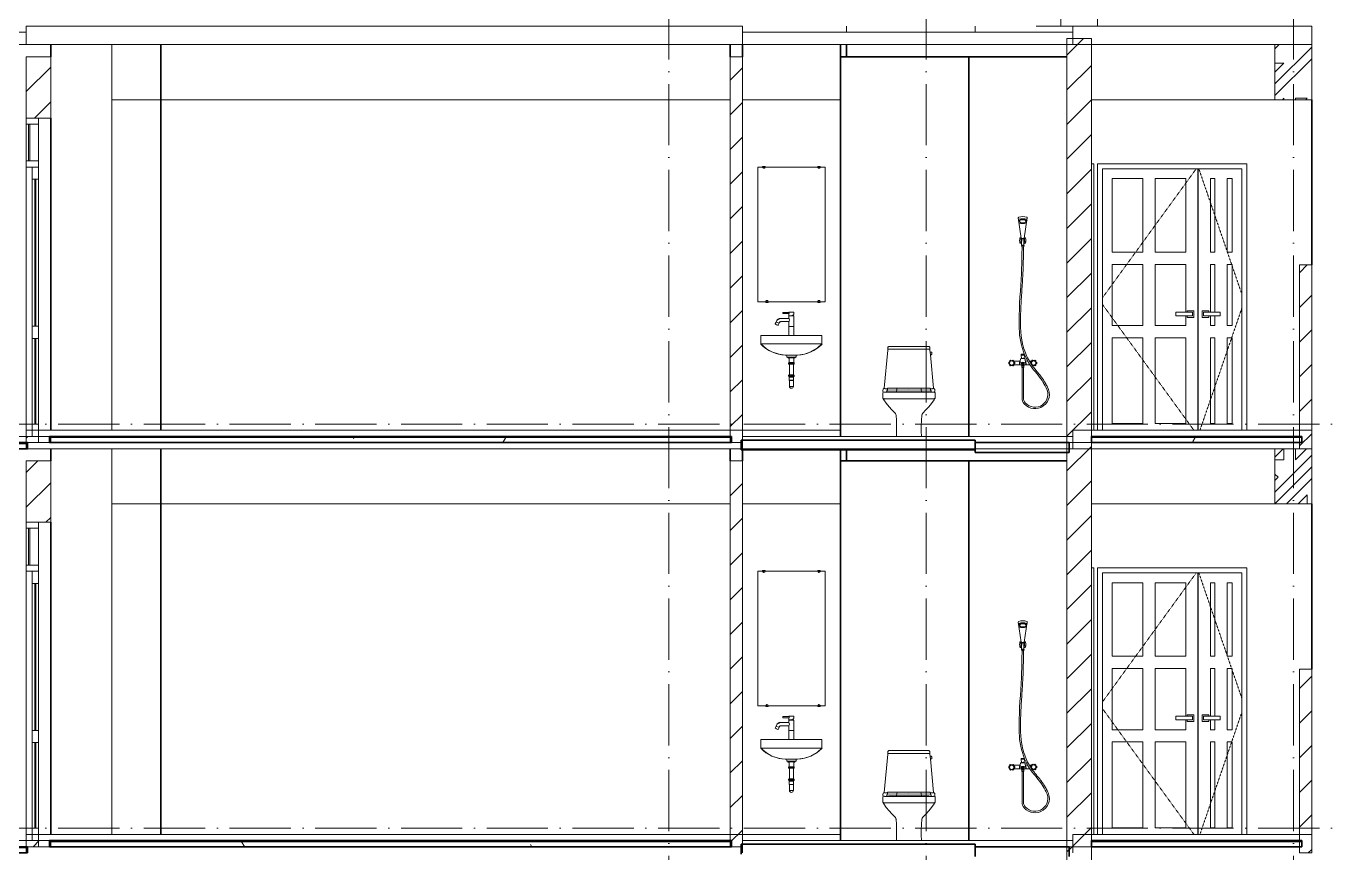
# Model space of a CAD drawing. Header units: millimetres. Extents: x -4940 to 55609, y -15283 to 93540.
# Drawn here: x 1100 to 11797, y 74500 to 81250 of the extents above; entities that cross this region are included whole.
import ezdxf

# ---------------------------------------------------------------- set-up
doc = ezdxf.new("R2010")
doc.units = ezdxf.units.MM
doc.linetypes.add('Dash 1_16__2_', pattern=[3.175, 1.5875, -1.5875])
doc.linetypes.add('Grid Line', pattern=[14, 10, -2, 0, -2])
for name, color, linetype, lineweight in [('A-DOOR', 31, 'Continuous', 5), ('A-FLOR-MCUT', 3, 'Continuous', 9), ('CUA', 31, 'Continuous', 9), ('HATCH-TUONG', 152, 'Continuous', 9), ('NET CAT', 3, 'Continuous', 5), ('NET CATConcrete', 3, 'Continuous', 5), ('NET-CAT', 3, 'Continuous', 9), ('NET-THAY', 2, 'Continuous', 15), ('THIET-BI', 44, 'Continuous', 5), ('TRUC', 225, 'Continuous', 5)]:
    doc.layers.add(name, color=color, linetype=linetype, lineweight=lineweight)
pattern_1 = [(45, (21278.48, 39800), (-141.42136, 141.42136), [])]
pattern_2 = [(0, (21278.48, 39800), (1625.6, 406.4), [67.056, -1152.144, 67.056, -1152.144, -6502.4]), (0, (21278.48, 39800), (1625.6, 406.4), [-2438.4, 67.056, -2371.344, 67.056, -1152.144, -2844.8]), (0, (21278.48, 39800), (1625.6, 406.4), [-6096, 67.056, -745.744, 67.056, -1964.944]), (120, (21888.08, 40003.2), (-1164.7527, 1204.611), [67.056, -1152.144, 67.056, -7654.544]), (120, (21888.08, 40003.2), (-1164.7527, 1204.611), [-1286.256, -1152.144, 67.056, -2371.344, -4064]), (120, (21888.08, 40003.2), (-1164.7527, 1204.611), [-4876.8, 67.056, -1152.144, 67.056, -2777.744]), (120, (21888.08, 40003.2), (-1164.7527, 1204.611), [-6163.056, -745.744, 67.056, -1964.944]), (240, (22091.28, 40816), (-460.8473, -1611.011), [67.056, -1152.144, 67.056, -7654.544]), (240, (22091.28, 40816), (-460.8473, -1611.011), [-1286.256, -1152.144, 67.056, -2371.344, -4064]), (240, (22091.28, 40816), (-460.8473, -1611.011), [-4876.8, 67.056, -1152.144, 67.056, -2777.744]), (240, (22091.28, 40816), (-460.8473, -1611.011), [-6163.056, -745.744, 67.056, -1964.944])]
pattern_3 = [(45, (21373.7, 39800), (-476.246, 476.246), []), (45, (21469, 39800), (-476.246, 476.246), []), (45, (21278.5, 39800), (-476.246, 476.246), []), (45, (21754.7, 39800), (-476.246, 476.246), []), (45, (21850, 39800), (-476.246, 476.246), []), (0, (21659.5, 39895.25), (0, 952.5), [95.25, -857.25]), (0, (21754.7, 39990.5), (0, 952.5), [95.25, -857.25]), (45, (21659.5, 39895.25), (0, 952.491), [134.684, -1212.342]), (45, (21754.7, 39895.25), (0, 952.491), [134.684, -1212.342]), (0, (21659.5, 39895.25), (0, 952.5), [95.25, -857.25]), (90, (21183.2, 39895.25), (-952.5, 6e-14), [95.25, -857.25]), (90, (21278.5, 39895.25), (-952.5, 6e-14), [190.5, -762]), (45, (21183.2, 39990.5), (0, 952.491), [134.684, -1212.342]), (90, (22040.5, 40181), (-952.5, 6e-14), [95.25, -857.25]), (0, (21945.2, 40181), (0, 952.5), [95.25, -857.25]), (45, (21945.2, 40181), (0, 952.491), [134.684, -1212.342]), (0, (22135.7, 39895.25), (0, 952.5), [95.25, -857.25]), (0, (22135.7, 40371.5), (0, 952.5), [95.25, -857.25]), (90, (22326.2, 40466.75), (-952.5, 6e-14), [95.25, -857.25]), (45, (22135.7, 40371.5), (0, 952.491), [269.367, -1077.66]), (45, (22231, 40371.5), (0, 952.491), [134.684, -1212.342]), (45, (22421.5, 40562), (0, 952.491), [134.684, -1212.342]), (0, (22421.5, 40657.25), (0, 952.5), [95.25, -857.25]), (90, (22421.5, 40562), (-952.5, 6e-14), [95.25, -857.25]), (0, (21754.7, 40562), (0, 952.5), [95.25, -857.25]), (0, (21945.2, 40657.25), (0, 952.5), [95.25, -857.25]), (90, (21850, 40562), (-952.5, 6e-14), [95.25, -857.25]), (90, (21945.2, 40562), (-952.5, 6e-14), [95.25, -857.25]), (45, (21754.7, 40562), (0, 952.491), [134.684, -1212.342]), (45, (21945.2, 40562), (0, 952.491), [134.684, -1212.342]), (135, (21397.46, 40014.8), (-952.491, 6e-14), [134.684, -1212.342]), (135, (21516.6, 40133.4), (-952.491, 6e-14), [134.683, -1212.342]), (135, (21588.04, 40204.8), (-952.491, 6e-14), [134.683, -1212.342]), (135, (21611.85, 40228.6), (-952.491, 6e-14), [134.683, -1212.342]), (135, (21659.5, 40276.25), (-952.491, 6e-14), [134.683, -1212.342]), (135, (21683.3, 40300.06), (-952.491, 6e-14), [134.683, -1212.342]), (135, (21754.7, 40371.5), (-952.491, 6e-14), [134.683, -1212.342]), (135, (21802.35, 40419.1), (-952.491, 6e-14), [134.683, -1212.342]), (45, (21397.46, 40014.8), (0, 952.491), [95.25, -1251.775]), (45, (21516.6, 40133.4), (0, 952.491), [67.36, -1279.665]), (45, (21683.3, 40300.06), (0, 952.491), [67.36, -1279.665]), (45, (21588.04, 40395.3), (0, 952.491), [67.36, -1279.665]), (45, (21754.7, 40371.5), (0, 952.491), [67.36, -1279.665]), (45, (21659.5, 40466.75), (0, 952.491), [67.36, -1279.665]), (0, (21302.7, 40109.5), (0, 952.5), [190.043, -762.457]), (0, (21516.6, 40323.9), (0, 952.5), [95.25, -857.25])]

# ---------------------------------------------------------------- blocks, each defined once
blk = doc.blocks.new('ALC1807-ASCENT PLAZA-TANG DIEN HINH-TANG 5_rvt-16-MẶT CẮT A-A')
at = {"layer": 'HATCH-TUONG'}
h = blk.add_hatch(dxfattribs=at)
h.set_pattern_fill('FP_10', color=130, style=0, pattern_type=2)
h.set_pattern_definition(pattern_1)
h.paths.add_polyline_path([(9673, 71250), (9800, 71250), (9800, 74550), (9600, 74550), (9600, 71250)], flags=0)
at = {"layer": 'NET-CAT', "color": 130}
for p, q in [((9800, 74550), (9600, 74550)), ((9600, 74550), (9600, 71250)), ((9800, 71250), (9800, 74550))]:
    blk.add_line(p, q, dxfattribs=at)
blk = doc.blocks.new('X-SEN - X-SEN-158414-MẶT CẮT A-A')
at = {"layer": 'THIET-BI', "color": 130, "lineweight": 9}
for p, q in [((9228, 23419), (9203, 23584)), ((9252, 23419), (9277, 23584)), ((9227, 23415), (9218, 23422)), ((9218, 23378), (9227, 23397)), ((9231, 23415), (9227, 23415)), ((9227, 23397), (9231, 23397)), ((9228, 23415), (9228, 23419)), ((9230, 23397), (9231, 23397)), ((9230, 23392), (9230, 23363)), ((9230, 23363), (9249, 23363)), ((9230, 23358), (9249, 23358)), ((9231, 23397), (9231, 23415)), ((9231, 23351), (9231, 23358)), ((9234, 23358), (9246, 23358)), ((9246, 23348), (9234, 23348)), ((9249, 23415), (9253, 23415)), ((9249, 23397), (9249, 23415)), ((9253, 23397), (9249, 23397)), ((9249, 23363), (9249, 23393)), ((9249, 23358), (9249, 23351)), ((9252, 23415), (9252, 23419)), ((9253, 23415), (9262, 23422)), ((9262, 23378), (9253, 23397)), ((9226, 22465), (9253, 22465)), ((9230, 22437), (9226, 22465)), ((9231, 22471), (9248, 22471)), ((9253, 22465), (9250, 22437)), ((9210, 22415), (9165, 22415)), ((9298, 22385), (9166, 22385)), ((9217, 22400), (9221, 22432)), ((9254, 22436), (9226, 22436)), ((9250, 22437), (9230, 22437)), ((9230, 22399), (9230, 22393)), ((9230, 22385), (9230, 22380)), ((9230, 22380), (9250, 22380)), ((9231, 22380), (9231, 22378)), ((9231, 22378), (9249, 22378)), ((9231, 22367), (9231, 22371)), ((9232, 22373), (9232, 22378)), ((9234, 22374), (9246, 22374)), ((9234, 22114), (9234, 22364)), ((9246, 22364), (9234, 22364)), ((9246, 22114), (9246, 22364)), ((9248, 22373), (9248, 22378)), ((9249, 22378), (9249, 22380)), ((9249, 22371), (9249, 22367)), ((9250, 22393), (9250, 22399)), ((9250, 22380), (9250, 22385)), ((9262, 22400), (9259, 22432)), ((9270, 22415), (9280, 22415)), ((9294, 22415), (9314, 22415)), ((9314, 22385), (9313, 22385))]:
    blk.add_line(p, q, dxfattribs=at)
for centre in [(9150, 22399), (9330, 22400)]:
    blk.add_circle(centre, 17.5, dxfattribs=at)
for centre, radius, start, end in [((9208, 23585), 5, 108.7976, 188.8168), ((9210, 23568), 5, 107.228, 188.8168), ((9240, 23490), 105, 71.2024, 108.7976), ((9240, 23473), 105, 72.772, 107.228), ((9240, 23435), 105, 73.5834, 106.4166), ((9270, 23568), 5, 351.1832, 72.772), ((9272, 23585), 5, 351.1832, 71.2024), ((9294, 23400), 79.5, 166.0233, 193.9767), ((9222, 23418), 5, 90, 166.0233), ((9222, 23382), 5, 193.9767, 270), ((9240, 23312), 112, 96.2592, 99.4635), ((9240, 23462), 87, 257.7383, 263.6304), ((9252, 23406), 26.9, 160.7055, 199.2945), ((9240, 23441), 24.6, 242.0733, 297.9267), ((9233, 23361), 3.83, 148.0246, 211.9754), ((9230, 23362), 1, 90, 148.0246), ((9230, 23359), 1, 211.9754, 270), ((9280, 23384), 50.3, 164.5928, 189.39), ((9227, 23361), 3.83, 319.2845, 40.7155), ((9240, 23437), 24.6, 249.6997, 290.3003), ((9234, 23351), 3, 180, 270), ((9237, 23361), 3.83, 139.2845, 220.7155), ((9242, 23361), 3.83, 319.2845, 40.7155), ((9246, 23351), 3, 270, 0), ((9200, 23384), 50.3, 350.61, 15.4072), ((9249, 23362), 1, 31.9754, 90), ((9252, 23361), 3.83, 139.2845, 220.7155), ((9249, 23359), 1, 270, 328.0246), ((9240, 23462), 87, 276.3696, 282.2617), ((9247, 23361), 3.83, 328.0246, 31.9754), ((9240, 23312), 112, 80.5365, 83.7408), ((9228, 23406), 26.9, 340.7055, 19.2945), ((9258, 23418), 5, 13.9767, 90), ((9258, 23382), 5, 270, 346.0233), ((9186, 23400), 79.5, 346.0233, 13.9767), ((9231, 22466), 5, 90, 189.6096), ((9248, 22466), 5, 350.3904, 90), ((9120, 22416), 14.3, 290.1929, 9.8071), ((9150, 22399), 25, 171.5328, 188.4672), ((9120, 22382), 14.3, 350.1929, 69.8071), ((9150, 22399), 25, 111.5328, 128.4672), ((9150, 22399), 25, 231.5328, 248.4672), ((9150, 22433), 14.3, 230.1929, 309.8071), ((9150, 22365), 14.3, 50.1929, 129.8071), ((9150, 22399), 25, 51.5328, 68.4672), ((9150, 22399), 25, 291.5328, 308.4672), ((9180, 22416), 14.3, 170.1929, 249.8071), ((9180, 22382), 14.3, 110.1929, 189.8071), ((9150, 22399), 25, 351.5328, 8.4672), ((9210, 22425), 10, 270, 353.5952), ((9417, 22362), 207, 162.721, 173.5963), ((9239, 22384), 27.1, 143.1101, 176.698), ((9240, 22351), 54.2, 65.3342, 114.6658), ((9226, 22431), 5, 90, 172.7671), ((9234, 22371), 3, 90, 180), ((9234, 22367), 3, 180, 270), ((9246, 22371), 3, 0, 90), ((9246, 22367), 3, 270, 0), ((9254, 22431), 5, 7.2329, 90), ((9270, 22425), 10, 186.4048, 270), ((9063, 22362), 207, 6.4037, 17.279), ((9241, 22384), 26.7, 1.8898, 35.7402), ((9300, 22417), 14.3, 290.1929, 9.8071), ((9330, 22400), 25, 171.5328, 188.4672), ((9300, 22383), 14.3, 350.1929, 69.8071), ((9330, 22400), 25, 111.5328, 128.4672), ((9330, 22400), 25, 231.5328, 248.4672), ((9330, 22434), 14.3, 230.1929, 309.8071), ((9330, 22366), 14.3, 50.1929, 129.8071), ((9330, 22400), 25, 51.5328, 68.4672), ((9330, 22400), 25, 291.5328, 308.4672), ((9360, 22417), 14.3, 170.1929, 249.8071), ((9360, 22383), 14.3, 110.1929, 189.8071), ((9330, 22400), 25, 351.5328, 8.4672), ((9340, 22144), 117, 221.0289, 29.8423), ((9340, 22144), 105, 221.0289, 29.8423), ((9305, 22114), 71, 180.0101, 221.3332), ((9305, 22114), 59, 180.0121, 221.3946)]:
    blk.add_arc(centre, radius, start, end, dxfattribs=at)
for centre, major_axis, ratio in [((9240, 23559), (30.2, 0), 0.492288), ((9240, 23557), (-26.8, 0.5), 0.480422), ((9240, 22393), (10, 0), 0.102577)]:
    blk.add_ellipse(centre, major_axis=major_axis, ratio=ratio, dxfattribs=at)
blk.add_ellipse((9240, 22399), major_axis=(10, 0), ratio=0.102577, start_param=0, end_param=3.141593, dxfattribs=at)
for points, knots in [([(9234, 23348), (9233, 23292), (9232, 23106), (9207, 22848), (9209, 22570), (9285, 22383), (9388, 22280), (9421, 22217), (9431, 22197)], [10.839785, 10.839785, 10.839785, 10.839785, 179.867982, 569.802437, 788.393473, 1006.975964, 1153.38591, 1220.589637, 1220.589637, 1220.589637, 1220.589637]), ([(9246, 23348), (9246, 23329), (9246, 23310), (9245, 23272), (9245, 23253), (9244, 23220), (9244, 23206), (9243, 23181), (9243, 23169), (9242, 23146), (9241, 23135), (9239, 23101), (9238, 23078), (9234, 23010), (9231, 22964), (9227, 22902), (9226, 22885), (9224, 22854), (9224, 22840), (9223, 22813), (9222, 22801), (9221, 22776), (9221, 22764), (9221, 22727), (9221, 22702), (9223, 22663), (9224, 22648), (9227, 22622), (9228, 22610), (9232, 22589), (9233, 22579), (9238, 22559), (9240, 22549), (9248, 22520), (9254, 22501), (9265, 22472), (9269, 22463), (9282, 22436), (9291, 22419), (9307, 22394), (9312, 22386), (9324, 22370), (9330, 22362), (9343, 22346), (9349, 22338), (9366, 22318), (9376, 22306), (9389, 22290), (9392, 22285), (9398, 22277), (9401, 22273), (9405, 22267), (9407, 22264), (9411, 22257), (9415, 22252), (9420, 22242), (9423, 22237), (9432, 22222), (9437, 22212), (9442, 22202)], [10.763393, 10.763393, 10.763393, 10.763393, 67.877121, 67.877121, 124.65304, 124.65304, 166.69513, 166.69513, 200.930722, 200.930722, 235.166314, 235.166314, 303.637498, 303.637498, 440.579865, 440.579865, 490.560181, 490.560181, 533.538778, 533.538778, 570.662893, 570.662893, 607.787008, 607.787008, 682.035238, 682.035238, 727.0732, 727.0732, 763.128626, 763.128626, 793.90814, 793.90814, 824.687653, 824.687653, 886.24668, 886.24668, 916.453467, 916.453467, 976.867041, 976.867041, 1006.423841, 1006.423841, 1037.610174, 1037.610174, 1068.796507, 1068.796507, 1114.385518, 1114.385518, 1131.259849, 1131.259849, 1144.761911, 1144.761911, 1153.292739, 1153.292739, 1170.354396, 1170.354396, 1187.416052, 1187.416052, 1220.589637, 1220.589637, 1220.589637, 1220.589637])]:
    blk.add_open_spline(points, degree=3, knots=knots, dxfattribs=at)
blk = doc.blocks.new('X-XI - X-XI-181739-MẶT CẮT A-A')
at = {"layer": 'THIET-BI', "color": 130, "lineweight": 9}
for p, q in [((8108, 22193), (8137, 22505)), ((8108, 22193), (8137, 22505)), ((8137, 22521), (8138, 22525)), ((8137, 22521), (8138, 22525)), ((8138, 22517), (8137, 22521)), ((8138, 22517), (8137, 22521)), ((8137, 22505), (8138, 22507)), ((8137, 22505), (8138, 22507)), ((8138, 22525), (8139, 22528)), ((8138, 22525), (8139, 22528)), ((8138, 22514), (8138, 22517)), ((8138, 22514), (8138, 22517)), ((8140, 22512), (8138, 22514)), ((8140, 22512), (8138, 22514)), ((8138, 22508), (8139, 22510)), ((8138, 22508), (8139, 22510)), ((8138, 22507), (8138, 22508)), ((8138, 22507), (8138, 22508)), ((8139, 22528), (8141, 22531)), ((8139, 22528), (8141, 22531)), ((8139, 22510), (8140, 22512)), ((8139, 22510), (8140, 22512)), ((8310, 22512), (8140, 22512)), ((8141, 22531), (8144, 22533)), ((8141, 22531), (8144, 22533)), ((8144, 22533), (8147, 22535)), ((8144, 22533), (8147, 22535)), ((8147, 22535), (8473, 22535)), ((8147, 22535), (8473, 22535)), ((8480, 22512), (8310, 22512)), ((8473, 22535), (8475, 22534)), ((8473, 22535), (8475, 22534)), ((8475, 22534), (8478, 22531)), ((8475, 22534), (8478, 22531)), ((8478, 22531), (8480, 22528)), ((8478, 22531), (8480, 22528)), ((8480, 22528), (8482, 22525)), ((8480, 22528), (8482, 22525)), ((8481, 22514), (8480, 22512)), ((8481, 22514), (8480, 22512)), ((8480, 22512), (8482, 22508)), ((8480, 22512), (8482, 22508)), ((8482, 22518), (8481, 22514)), ((8482, 22518), (8481, 22514)), ((8482, 22525), (8482, 22522)), ((8482, 22525), (8482, 22522)), ((8482, 22522), (8482, 22518)), ((8482, 22522), (8482, 22518)), ((8482, 22508), (8482, 22505)), ((8482, 22508), (8482, 22505)), ((8482, 22505), (8484, 22488)), ((8482, 22505), (8486, 22467)), ((8484, 22488), (8493, 22488)), ((8484, 22488), (8493, 22488)), ((8486, 22467), (8484, 22488)), ((8486, 22467), (8512, 22193)), ((8493, 22467), (8486, 22467)), ((8493, 22467), (8486, 22467)), ((8486, 22467), (8512, 22193)), ((8496, 22485), (8496, 22470)), ((8496, 22485), (8496, 22470)), ((8096, 22156), (8100, 22162)), ((8096, 22156), (8100, 22162)), ((8096, 22113), (8096, 22156)), ((8096, 22113), (8096, 22156)), ((8097, 22179), (8099, 22183)), ((8097, 22179), (8099, 22183)), ((8097, 22175), (8097, 22179)), ((8097, 22175), (8097, 22179)), ((8097, 22172), (8097, 22175)), ((8097, 22172), (8097, 22175)), ((8098, 22169), (8097, 22172)), ((8098, 22169), (8097, 22172)), ((8100, 22162), (8098, 22169)), ((8100, 22162), (8098, 22169)), ((8099, 22183), (8100, 22186)), ((8099, 22183), (8100, 22186)), ((8100, 22186), (8102, 22188)), ((8100, 22186), (8102, 22188)), ((8102, 22188), (8105, 22191)), ((8102, 22188), (8105, 22191)), ((8105, 22191), (8108, 22193)), ((8105, 22191), (8108, 22193)), ((8110, 22161), (8310, 22161)), ((8136, 22190), (8117, 22190)), ((8131, 22163), (8146, 22164)), ((8137, 22179), (8310, 22181)), ((8141, 22195), (8310, 22195)), ((8146, 22164), (8166, 22164)), ((8147, 22161), (8146, 22163)), ((8166, 22164), (8310, 22165)), ((8167, 22164), (8167, 22161)), ((8208, 22167), (8211, 22180)), ((8211, 22165), (8208, 22167)), ((8210, 22185), (8214, 22195)), ((8211, 22180), (8210, 22185)), ((8310, 22195), (8479, 22195)), ((8310, 22181), (8483, 22179)), ((8310, 22165), (8454, 22164)), ((8310, 22161), (8510, 22161)), ((8410, 22185), (8406, 22195)), ((8409, 22180), (8410, 22185)), ((8412, 22167), (8409, 22180)), ((8409, 22165), (8412, 22167)), ((8453, 22164), (8453, 22161)), ((8474, 22164), (8453, 22164)), ((8473, 22161), (8474, 22163)), ((8488, 22163), (8474, 22164)), ((8484, 22190), (8503, 22190)), ((8512, 22193), (8514, 22191)), ((8512, 22193), (8514, 22191)), ((8514, 22191), (8517, 22189)), ((8514, 22191), (8517, 22189)), ((8517, 22189), (8520, 22186)), ((8517, 22189), (8520, 22186)), ((8520, 22186), (8521, 22183)), ((8520, 22186), (8521, 22183)), ((8522, 22169), (8520, 22162)), ((8522, 22169), (8520, 22162)), ((8520, 22162), (8524, 22156)), ((8520, 22162), (8524, 22156)), ((8521, 22183), (8523, 22178)), ((8521, 22183), (8523, 22178)), ((8523, 22172), (8522, 22169)), ((8523, 22172), (8522, 22169)), ((8523, 22178), (8523, 22175)), ((8523, 22178), (8523, 22175)), ((8523, 22175), (8523, 22172)), ((8523, 22175), (8523, 22172)), ((8524, 22156), (8524, 22113)), ((8524, 22156), (8524, 22113)), ((8104, 22099), (8096, 22113)), ((8104, 22099), (8096, 22113)), ((8125, 22071), (8104, 22099)), ((8125, 22071), (8104, 22099)), ((8107, 22108), (8310, 22108)), ((8148, 22042), (8125, 22071)), ((8148, 22042), (8125, 22071)), ((8171, 22017), (8148, 22042)), ((8171, 22017), (8148, 22042)), ((8310, 22108), (8513, 22108)), ((8472, 22042), (8448, 22016)), ((8472, 22042), (8448, 22016)), ((8494, 22070), (8472, 22042)), ((8494, 22070), (8472, 22042)), ((8515, 22099), (8494, 22070)), ((8515, 22099), (8494, 22070)), ((8520, 22106), (8515, 22099)), ((8520, 22106), (8515, 22099)), ((8524, 22113), (8520, 22106)), ((8524, 22113), (8520, 22106)), ((8197, 21991), (8171, 22017)), ((8197, 21991), (8171, 22017)), ((8201, 21987), (8197, 21991)), ((8201, 21987), (8197, 21991)), ((8203, 21983), (8201, 21987)), ((8203, 21983), (8201, 21987)), ((8204, 21978), (8203, 21983)), ((8204, 21978), (8203, 21983)), ((8205, 21974), (8204, 21978)), ((8205, 21974), (8204, 21978)), ((8208, 21931), (8205, 21974)), ((8208, 21931), (8205, 21974)), ((8209, 21887), (8208, 21931)), ((8209, 21887), (8208, 21931)), ((8412, 21930), (8411, 21887)), ((8412, 21930), (8411, 21887)), ((8415, 21974), (8412, 21930)), ((8415, 21974), (8412, 21930)), ((8417, 21983), (8415, 21974)), ((8417, 21983), (8415, 21974)), ((8423, 21991), (8417, 21983)), ((8423, 21991), (8417, 21983)), ((8448, 22016), (8423, 21991)), ((8448, 22016), (8423, 21991)), ((8208, 21800), (8209, 21843)), ((8208, 21800), (8209, 21843)), ((8209, 21843), (8209, 21887)), ((8209, 21843), (8209, 21887)), ((8411, 21887), (8411, 21843)), ((8411, 21887), (8411, 21843)), ((8411, 21843), (8412, 21800)), ((8411, 21843), (8412, 21800)), ((8412, 21800), (8208, 21800)), ((8412, 21800), (8208, 21800)), ((8412, 21800), (8208, 21800))]:
    blk.add_line(p, q, dxfattribs=at)
for centre, radius, start, end in [((8493, 22485), 3.03, 0, 90), ((8493, 22485), 3.03, 0, 90), ((8493, 22470), 3.03, 270, 0), ((8493, 22470), 3.03, 270, 0), ((8110, 22188), 26.6, 247.7136, 270), ((8117, 22208), 17.6, 239.7807, 270), ((8145, 22166), 17, 144.245, 177.8761), ((8132, 22167), 3.33, 177.8761, 267.5906), ((8139, 22171), 9.33, 107.3847, 144.245), ((8007, 22224), 133, 342.3805, 345.7034), ((8138, 22183), 3.51, 162.3805, 244.9136), ((8141, 22190), 4.93, 90, 165.7034), ((8479, 22190), 4.93, 14.2966, 90), ((8613, 22224), 133, 194.2966, 197.6195), ((8482, 22183), 3.51, 295.0864, 17.6195), ((8481, 22171), 9.33, 35.755, 72.6153), ((8475, 22166), 17, 2.1239, 35.755), ((8488, 22167), 3.33, 272.4094, 2.1239), ((8503, 22208), 17.6, 270, 300.2655), ((8510, 22188), 26.6, 270, 292.2864), ((8107, 22096), 12.7, 90, 123.2542), ((8513, 22096), 12.7, 56.8378, 90)]:
    blk.add_arc(centre, radius, start, end, dxfattribs=at)
blk = doc.blocks.new('X-LA - X-LA-281475-MẶT CẮT A-A')
at = {"layer": 'THIET-BI', "color": 130, "lineweight": 9}
for p, q in [((7075, 22900), (7075, 24000)), ((7075, 24000), (7625, 24000)), ((7075, 24000), (7075, 22900)), ((7115, 24000), (7075, 24000)), ((7115, 24005), (7115, 24000)), ((7135, 24005), (7115, 24005)), ((7116, 23996), (7115, 24000)), ((7118, 23993), (7116, 23996)), ((7121, 23991), (7118, 23993)), ((7125, 23990), (7121, 23991)), ((7130, 23991), (7125, 23990)), ((7132, 23993), (7130, 23991)), ((7134, 23997), (7132, 23993)), ((7135, 24000), (7134, 23997)), ((7135, 24000), (7135, 24005)), ((7565, 24000), (7135, 24000)), ((7565, 24005), (7565, 24000)), ((7585, 24005), (7565, 24005)), ((7566, 23996), (7565, 24000)), ((7568, 23993), (7566, 23996)), ((7571, 23991), (7568, 23993)), ((7575, 23990), (7571, 23991)), ((7580, 23991), (7575, 23990)), ((7583, 23994), (7580, 23991)), ((7584, 23997), (7583, 23994)), ((7585, 24000), (7584, 23997)), ((7585, 24000), (7585, 24005)), ((7625, 24000), (7585, 24000)), ((7625, 24000), (7625, 22900)), ((7625, 22900), (7625, 24000)), ((7625, 22900), (7075, 22900)), ((7075, 22900), (7140, 22900)), ((7140, 22900), (7141, 22904)), ((7140, 22895), (7140, 22900)), ((7160, 22895), (7140, 22895)), ((7141, 22904), (7143, 22907)), ((7143, 22907), (7146, 22909)), ((7146, 22909), (7150, 22910)), ((7150, 22910), (7155, 22909)), ((7155, 22909), (7157, 22907)), ((7157, 22907), (7159, 22903)), ((7159, 22903), (7160, 22900)), ((7160, 22900), (7160, 22895)), ((7160, 22900), (7565, 22900)), ((7565, 22900), (7566, 22904)), ((7565, 22895), (7565, 22900)), ((7585, 22895), (7565, 22895)), ((7566, 22904), (7568, 22907)), ((7568, 22907), (7571, 22909)), ((7571, 22909), (7575, 22910)), ((7575, 22910), (7580, 22909)), ((7580, 22909), (7583, 22906)), ((7583, 22906), (7584, 22903)), ((7584, 22903), (7585, 22900)), ((7585, 22900), (7585, 22895)), ((7585, 22900), (7625, 22900)), ((7282, 22813), (7281, 22812)), ((7281, 22812), (7281, 22804)), ((7281, 22812), (7281, 22804)), ((7281, 22804), (7282, 22803)), ((7282, 22813), (7329, 22813)), ((7329, 22813), (7282, 22813)), ((7329, 22803), (7282, 22803)), ((7282, 22803), (7329, 22803)), ((7330, 22815), (7329, 22814)), ((7329, 22813), (7329, 22814)), ((7329, 22814), (7329, 22813)), ((7329, 22786), (7329, 22803)), ((7329, 22803), (7329, 22786)), ((7349, 22786), (7329, 22786)), ((7329, 22786), (7332, 22786)), ((7370, 22815), (7330, 22815)), ((7370, 22815), (7330, 22815)), ((7332, 22786), (7332, 22785)), ((7332, 22786), (7332, 22785)), ((7371, 22796), (7349, 22786)), ((7365, 22794), (7371, 22796)), ((7368, 22785), (7365, 22794)), ((7371, 22814), (7370, 22815)), ((7371, 22814), (7371, 22796)), ((7371, 22796), (7371, 22814)), ((7226, 22734), (7218, 22719)), ((7226, 22734), (7218, 22719)), ((7218, 22719), (7219, 22717)), ((7229, 22712), (7219, 22717)), ((7219, 22717), (7240, 22708)), ((7235, 22754), (7226, 22734)), ((7228, 22739), (7226, 22734)), ((7226, 22734), (7249, 22724)), ((7227, 22734), (7226, 22734)), ((7240, 22708), (7229, 22712)), ((7250, 22763), (7235, 22754)), ((7240, 22708), (7241, 22708)), ((7249, 22724), (7241, 22708)), ((7241, 22708), (7249, 22724)), ((7249, 22724), (7254, 22735)), ((7251, 22728), (7249, 22724)), ((7266, 22763), (7250, 22763)), ((7254, 22735), (7260, 22738)), ((7260, 22738), (7266, 22738)), ((7329, 22763), (7266, 22763)), ((7329, 22763), (7266, 22763)), ((7266, 22738), (7329, 22738)), ((7266, 22738), (7329, 22738)), ((7329, 22784), (7329, 22763)), ((7329, 22784), (7350, 22784)), ((7329, 22784), (7329, 22763)), ((7331, 22784), (7329, 22784)), ((7329, 22738), (7329, 22625)), ((7329, 22738), (7329, 22625)), ((7329, 22699), (7371, 22699)), ((7350, 22784), (7370, 22784)), ((7370, 22784), (7369, 22784)), ((7371, 22784), (7371, 22625)), ((7371, 22625), (7371, 22784)), ((7100, 22625), (7600, 22625)), ((7100, 22555), (7100, 22625)), ((7100, 22625), (7100, 22555)), ((7329, 22625), (7100, 22625)), ((7600, 22625), (7371, 22625)), ((7600, 22625), (7600, 22555)), ((7600, 22555), (7600, 22625)), ((7600, 22555), (7100, 22555)), ((7100, 22555), (7147, 22515)), ((7147, 22515), (7191, 22490)), ((7191, 22490), (7249, 22471)), ((7249, 22471), (7300, 22465)), ((7400, 22465), (7300, 22465)), ((7300, 22465), (7311, 22465)), ((7311, 22465), (7312, 22453)), ((7311, 22465), (7312, 22453)), ((7389, 22465), (7388, 22453)), ((7388, 22453), (7389, 22465)), ((7389, 22465), (7400, 22465)), ((7400, 22465), (7458, 22473)), ((7458, 22473), (7509, 22490)), ((7509, 22490), (7560, 22520)), ((7560, 22520), (7600, 22555)), ((7312, 22453), (7312, 22450)), ((7312, 22450), (7315, 22448)), ((7315, 22448), (7318, 22448)), ((7382, 22448), (7318, 22448)), ((7318, 22448), (7325, 22448)), ((7320, 22446), (7325, 22448)), ((7325, 22448), (7320, 22446)), ((7320, 22446), (7380, 22446)), ((7320, 22443), (7320, 22446)), ((7320, 22446), (7320, 22443)), ((7380, 22443), (7320, 22443)), ((7320, 22443), (7322, 22443)), ((7322, 22443), (7322, 22442)), ((7378, 22443), (7322, 22443)), ((7322, 22443), (7322, 22442)), ((7322, 22442), (7323, 22441)), ((7323, 22441), (7327, 22441)), ((7323, 22441), (7327, 22441)), ((7325, 22448), (7374, 22448)), ((7328, 22399), (7326, 22398)), ((7326, 22398), (7326, 22395)), ((7326, 22395), (7327, 22393)), ((7327, 22441), (7329, 22441)), ((7327, 22393), (7328, 22392)), ((7328, 22403), (7350, 22403)), ((7328, 22399), (7328, 22403)), ((7328, 22403), (7328, 22399)), ((7329, 22403), (7328, 22403)), ((7372, 22399), (7328, 22399)), ((7328, 22392), (7330, 22391)), ((7329, 22441), (7331, 22439)), ((7329, 22404), (7331, 22406)), ((7331, 22406), (7329, 22404)), ((7329, 22403), (7329, 22404)), ((7329, 22404), (7329, 22403)), ((7330, 22391), (7331, 22390)), ((7331, 22439), (7331, 22437)), ((7331, 22433), (7331, 22437)), ((7331, 22437), (7331, 22406)), ((7331, 22406), (7331, 22433)), ((7331, 22390), (7350, 22390)), ((7331, 22390), (7334, 22390)), ((7334, 22303), (7334, 22390)), ((7334, 22390), (7334, 22303)), ((7350, 22403), (7372, 22403)), ((7350, 22390), (7368, 22390)), ((7366, 22303), (7366, 22390)), ((7366, 22390), (7368, 22390)), ((7366, 22303), (7366, 22390)), ((7368, 22390), (7370, 22391)), ((7369, 22439), (7370, 22441)), ((7369, 22437), (7369, 22439)), ((7369, 22437), (7369, 22406)), ((7369, 22406), (7369, 22437)), ((7369, 22406), (7371, 22404)), ((7371, 22404), (7369, 22406)), ((7370, 22441), (7373, 22441)), ((7370, 22391), (7371, 22392)), ((7371, 22404), (7371, 22403)), ((7371, 22403), (7371, 22404)), ((7372, 22403), (7371, 22403)), ((7371, 22392), (7373, 22393)), ((7372, 22403), (7372, 22399)), ((7372, 22399), (7372, 22403)), ((7374, 22398), (7372, 22399)), ((7377, 22441), (7373, 22441)), ((7373, 22441), (7377, 22441)), ((7373, 22393), (7374, 22395)), ((7374, 22448), (7380, 22446)), ((7374, 22448), (7382, 22448)), ((7380, 22446), (7374, 22448)), ((7374, 22395), (7374, 22398)), ((7378, 22442), (7378, 22443)), ((7378, 22443), (7380, 22443)), ((7378, 22442), (7378, 22443)), ((7380, 22446), (7380, 22443)), ((7380, 22443), (7380, 22446)), ((7382, 22448), (7385, 22448)), ((7385, 22448), (7388, 22450)), ((7388, 22450), (7388, 22453)), ((7327, 22300), (7326, 22298)), ((7326, 22298), (7326, 22295)), ((7326, 22295), (7328, 22293)), ((7328, 22301), (7327, 22300)), ((7330, 22302), (7328, 22301)), ((7328, 22293), (7372, 22293)), ((7328, 22290), (7328, 22293)), ((7328, 22293), (7328, 22290)), ((7350, 22290), (7328, 22290)), ((7328, 22290), (7332, 22290)), ((7331, 22303), (7330, 22302)), ((7331, 22303), (7350, 22303)), ((7334, 22303), (7331, 22303)), ((7332, 22290), (7332, 22287)), ((7332, 22290), (7332, 22287)), ((7332, 22287), (7368, 22287)), ((7332, 22287), (7332, 22286)), ((7332, 22287), (7333, 22284)), ((7333, 22284), (7332, 22286)), ((7333, 22284), (7333, 22259)), ((7367, 22284), (7333, 22284)), ((7333, 22284), (7333, 22259)), ((7333, 22259), (7334, 22257)), ((7366, 22259), (7334, 22259)), ((7334, 22257), (7334, 22258)), ((7334, 22257), (7334, 22209)), ((7334, 22257), (7334, 22209)), ((7335, 22258), (7350, 22258)), ((7350, 22303), (7368, 22303)), ((7372, 22290), (7350, 22290)), ((7350, 22258), (7365, 22258)), ((7368, 22303), (7366, 22303)), ((7366, 22257), (7367, 22259)), ((7366, 22258), (7366, 22257)), ((7366, 22257), (7366, 22209)), ((7366, 22209), (7366, 22257)), ((7367, 22286), (7368, 22287)), ((7367, 22286), (7368, 22287)), ((7367, 22286), (7367, 22284)), ((7367, 22259), (7367, 22284)), ((7367, 22259), (7367, 22284)), ((7370, 22302), (7368, 22303)), ((7368, 22290), (7372, 22290)), ((7368, 22287), (7368, 22290)), ((7368, 22290), (7372, 22290)), ((7368, 22287), (7368, 22290)), ((7371, 22301), (7370, 22302)), ((7373, 22300), (7371, 22301)), ((7372, 22293), (7374, 22295)), ((7372, 22293), (7372, 22290)), ((7372, 22290), (7372, 22293)), ((7374, 22298), (7373, 22300)), ((7374, 22295), (7374, 22298)), ((7334, 22209), (7366, 22209))]:
    blk.add_line(p, q, dxfattribs=at)
for centre, radius, start, end in [((7311, 22756), 292, 223.6204, 267.7809), ((7389, 22756), 292, 272.2191, 316.3796), ((7350, 22209), 15.9, 180, 0)]:
    blk.add_arc(centre, radius, start, end, dxfattribs=at)
for centre, major_axis, ratio in [((7331, 22396), (4.41, 0), 0.713058), ((7369, 22396), (4.41, 0), 0.713058), ((7331, 22297), (4.41, 0), 0.713058), ((7350, 22297), (7.99, 0), 0.393273), ((7369, 22297), (4.41, 0), 0.713058)]:
    blk.add_ellipse(centre, major_axis=major_axis, ratio=ratio, dxfattribs=at)
for points in [[(7282, 22813), (7281, 22813), (7281, 22812), (7281, 22812)], [(7281, 22804), (7281, 22803), (7281, 22803), (7282, 22803)], [(7330, 22815), (7329, 22815), (7329, 22815), (7329, 22814)], [(7368, 22785), (7368, 22788), (7367, 22791), (7365, 22794)], [(7371, 22814), (7371, 22815), (7370, 22815), (7370, 22815)], [(7218, 22719), (7218, 22718), (7218, 22717), (7219, 22717)], [(7266, 22763), (7250, 22763), (7235, 22754), (7228, 22739)], [(7240, 22708), (7240, 22707), (7241, 22707), (7241, 22708)], [(7266, 22738), (7260, 22738), (7254, 22735), (7251, 22728)], [(7334, 22751), (7334, 22758), (7332, 22763), (7329, 22763)], [(7329, 22738), (7332, 22738), (7334, 22744), (7334, 22751)], [(7312, 22453), (7312, 22450), (7315, 22448), (7318, 22448)], [(7322, 22442), (7322, 22441), (7322, 22441), (7323, 22441)], [(7328, 22399), (7326, 22398), (7326, 22395), (7327, 22393)], [(7331, 22437), (7331, 22439), (7329, 22441), (7327, 22441)], [(7327, 22393), (7328, 22392), (7330, 22391), (7331, 22390)], [(7368, 22390), (7370, 22391), (7371, 22392), (7373, 22393)], [(7373, 22441), (7370, 22441), (7369, 22439), (7369, 22437)], [(7373, 22393), (7374, 22395), (7374, 22398), (7372, 22399)], [(7377, 22441), (7377, 22441), (7378, 22441), (7378, 22442)], [(7382, 22448), (7385, 22448), (7388, 22450), (7388, 22453)], [(7382, 22448), (7385, 22448), (7388, 22450), (7388, 22453)], [(7327, 22300), (7326, 22298), (7326, 22295), (7328, 22293)], [(7331, 22303), (7330, 22302), (7328, 22301), (7327, 22300)], [(7373, 22300), (7371, 22301), (7370, 22302), (7368, 22303)], [(7372, 22293), (7374, 22295), (7374, 22298), (7373, 22300)]]:
    blk.add_open_spline(points, degree=3, dxfattribs=at)
for points in [[(7329, 22803), (7330, 22803), (7332, 22805), (7332, 22808), (7332, 22811), (7330, 22813), (7329, 22813)], [(7350, 22399), (7346, 22399), (7342, 22398), (7342, 22396), (7342, 22395), (7346, 22393), (7350, 22393)], [(7350, 22399), (7354, 22399), (7358, 22398), (7358, 22396), (7358, 22395), (7354, 22393), (7350, 22393)]]:
    blk.add_open_spline(points, degree=3, knots=[0, 0, 0, 0, 1, 1, 1, 2, 2, 2, 2], dxfattribs=at)
blk = doc.blocks.new('CUA VAO CAN HO - Type 1-60179-MẶT CẮT A-A')
at = {"layer": 'CUA', "color": 130}
for q in [(9800, 24026), (9820, 21850)]:
    blk.add_line((9820, 24026), q, dxfattribs=at)
blk = doc.blocks.new('CUA LO GIA - DB6-202766-MẶT CẮT A-A')
at = {"layer": 'CUA', "color": 130}
for p, q in [((1100, 24400), (1100, 24350)), ((1200, 24400), (1100, 24400)), ((1200, 24350), (1200, 24400)), ((1100, 24350), (1200, 24350)), ((1100, 24050), (1100, 24350)), ((1120, 24350), (1120, 24050)), ((1130, 24350), (1120, 24350)), ((1130, 24050), (1130, 24350)), ((1200, 24050), (1200, 24350)), ((1100, 24050), (1100, 24000)), ((1200, 24050), (1100, 24050)), ((1100, 24000), (1200, 24000)), ((1100, 21850), (1100, 24000)), ((1120, 24050), (1130, 24050)), ((1200, 24000), (1150, 24000)), ((1150, 24000), (1150, 23900)), ((1200, 24000), (1200, 24050)), ((1200, 23900), (1200, 24000)), ((1150, 23900), (1200, 23900)), ((1150, 23900), (1150, 22700)), ((1170, 23900), (1170, 22700)), ((1180, 23900), (1170, 23900)), ((1180, 22700), (1180, 23900)), ((1200, 23900), (1200, 22700)), ((1200, 22700), (1150, 22700)), ((1150, 22700), (1150, 22600)), ((1170, 22700), (1180, 22700)), ((1200, 22600), (1200, 22700)), ((1150, 22600), (1200, 22600)), ((1150, 22600), (1150, 21900)), ((1170, 22600), (1170, 21900)), ((1180, 22600), (1170, 22600)), ((1180, 21900), (1180, 22600)), ((1200, 22600), (1200, 21900)), ((1200, 21900), (1150, 21900)), ((1150, 21900), (1150, 21800)), ((1170, 21900), (1180, 21900)), ((1200, 21800), (1200, 21900)), ((1100, 21800), (1100, 21750)), ((1200, 21800), (1100, 21800)), ((1100, 21750), (1200, 21750)), ((1150, 21800), (1200, 21800)), ((1200, 21750), (1200, 21800))]:
    blk.add_line(p, q, dxfattribs=at)
blk = doc.blocks.new('CUA VAO CAN HO - Type 1-V73-MẶT CẮT A-A')
at = {"layer": 'A-DOOR', "color": 130, "lineweight": 9}
for p, q in [((10671, 23986), (10671, 21850)), ((10672, 23986), (10672, 21850)), ((9971, 23305), (9971, 23905)), ((9971, 23905), (10221, 23905)), ((10221, 23905), (10221, 23305)), ((10321, 23305), (10321, 23905)), ((10321, 23905), (10571, 23905)), ((10571, 23905), (10571, 23305)), ((10772, 23305), (10772, 23905)), ((10772, 23905), (10810, 23905)), ((10810, 23905), (10810, 23305)), ((10910, 23305), (10910, 23905)), ((10910, 23905), (10949, 23905)), ((10949, 23905), (10949, 23305)), ((10221, 23305), (9971, 23305)), ((10571, 23305), (10321, 23305)), ((10810, 23305), (10772, 23305)), ((10949, 23305), (10910, 23305)), ((9971, 22705), (9971, 23205)), ((9971, 23205), (10221, 23205)), ((10221, 23205), (10221, 22705)), ((10321, 22705), (10321, 23205)), ((10321, 23205), (10571, 23205)), ((10571, 23205), (10571, 22815)), ((10772, 22815), (10772, 23205)), ((10772, 23205), (10810, 23205)), ((10810, 23205), (10810, 22815)), ((10910, 22705), (10910, 23205)), ((10910, 23205), (10949, 23205)), ((10949, 23205), (10949, 22705)), ((10571, 22785), (10571, 22705)), ((10772, 22705), (10772, 22785)), ((10810, 22785), (10810, 22705)), ((10221, 22705), (9971, 22705)), ((10571, 22705), (10321, 22705)), ((10810, 22705), (10772, 22705)), ((10949, 22705), (10910, 22705)), ((9971, 21905), (9971, 22605)), ((9971, 22605), (10221, 22605)), ((10221, 22605), (10221, 21905)), ((10321, 21905), (10321, 22605)), ((10321, 22605), (10571, 22605)), ((10571, 22605), (10571, 21905)), ((10772, 21905), (10772, 22605)), ((10772, 22605), (10810, 22605)), ((10810, 22605), (10810, 21905)), ((10910, 21905), (10910, 22605)), ((10910, 22605), (10949, 22605)), ((10949, 22605), (10949, 21905)), ((10221, 21905), (9971, 21905)), ((10571, 21905), (10321, 21905)), ((10810, 21905), (10772, 21905)), ((10949, 21905), (10910, 21905))]:
    blk.add_line(p, q, dxfattribs=at)
at = {"layer": 'CUA', "color": 130}
for p, q in [((11070, 24026), (9850, 24026)), ((9850, 24026), (9850, 21850)), ((9890, 23986), (9890, 21850)), ((9890, 23986), (11030, 23986)), ((11030, 23986), (11030, 21850)), ((11070, 24026), (11070, 21850)), ((10491, 22815), (10626, 22815)), ((10491, 22815), (10491, 22785)), ((10626, 22785), (10491, 22785)), ((10583, 22827), (10583, 22815)), ((10638, 22827), (10583, 22827)), ((10583, 22785), (10583, 22772)), ((10626, 22785), (10626, 22815)), ((10638, 22772), (10638, 22827)), ((10759, 22827), (10704, 22827)), ((10704, 22827), (10704, 22772)), ((10717, 22815), (10852, 22815)), ((10717, 22815), (10717, 22785)), ((10852, 22785), (10717, 22785)), ((10759, 22815), (10759, 22827)), ((10759, 22772), (10759, 22785)), ((10852, 22785), (10852, 22815)), ((10583, 22772), (10638, 22772)), ((10704, 22772), (10759, 22772))]:
    blk.add_line(p, q, dxfattribs=at)
at = {"layer": 'CUA', "color": 130, "linetype": 'Dash 1_16__2_'}
for p, q in [((10657, 23986), (9890, 22931)), ((10678, 23986), (11030, 22960)), ((9890, 22879), (10638, 21850)), ((11030, 22850), (10687, 21850))]:
    blk.add_line(p, q, dxfattribs=at)
blk = doc.blocks.new('ALC1807-ASCENT PLAZA-TANG DIEN HINH-TANG 5_rvt-17-MẶT CẮT A-A')
at = {"layer": 'HATCH-TUONG'}
h = blk.add_hatch(dxfattribs=at)
h.set_pattern_fill('FP_10', color=130, style=0, pattern_type=2)
h.set_pattern_definition(pattern_1)
h.paths.add_polyline_path([(9673, 74550), (9800, 74550), (9800, 77850), (9600, 77850), (9600, 74550)], flags=0)
h = blk.add_hatch(dxfattribs=at)
h.set_pattern_fill('FP_10', color=130, style=0, pattern_type=2)
h.set_pattern_definition(pattern_1)
h.paths.add_polyline_path([(1100, 74550), (1300, 74550), (1300, 74600), (1100, 74600)], flags=0)
h.paths.add_polyline_path([(1100, 77200), (1300, 77200), (1300, 77700), (1100, 77700), (1100, 77677)], flags=0)
h = blk.add_hatch(dxfattribs=at)
h.set_pattern_fill('FP_10', color=130, style=0, pattern_type=2)
h.set_pattern_definition(pattern_1)
h.paths.add_polyline_path([(6950, 74550), (6950, 77700), (6850, 77700), (6850, 74550)], flags=0)
h = blk.add_hatch(dxfattribs=at)
h.set_pattern_fill('FP_10', color=130, style=0, pattern_type=2)
h.set_pattern_definition(pattern_1)
h.paths.add_polyline_path([(11500, 74500), (11600, 74500), (11600, 76000), (11500, 76000)], flags=0)
at = {"layer": 'NET CAT', "lineweight": 9}
h = blk.add_hatch(dxfattribs=at)
h.set_pattern_fill('FP_9', color=130, style=0, pattern_type=2)
h.set_pattern_definition(pattern_2)
h.paths.add_polyline_path([(6426, 74590), (6860, 74590), (6860, 74600), (1290, 74600), (1290, 74590), (4802, 74590)], flags=0)
h = blk.add_hatch(dxfattribs=at)
h.set_pattern_fill('FP_9', color=130, style=0, pattern_type=2)
h.set_pattern_definition(pattern_2)
h.paths.add_polyline_path([(1555, 74550), (6860, 74550), (6860, 74590), (1290, 74590), (1290, 74550)], flags=0)
h = blk.add_hatch(dxfattribs=at)
h.set_pattern_fill('FP_9', color=130, style=0, pattern_type=2)
h.set_pattern_definition(pattern_2)
h.paths.add_polyline_path([(11296, 74590), (11520, 74590), (11520, 74600), (9800, 74600), (9800, 74590), (10485, 74590)], flags=0)
h.paths.add_polyline_path([(32800, 74590), (32800, 74600), (31300, 74600), (31300, 74590), (32403, 74590)], flags=0)
h = blk.add_hatch(dxfattribs=at)
h.set_pattern_fill('FP_9', color=130, style=0, pattern_type=2)
h.set_pattern_definition(pattern_2)
h.paths.add_polyline_path([(32403, 74550), (32800, 74550), (32800, 74590), (31300, 74590), (31300, 74550)], flags=0)
h.paths.add_polyline_path([(10485, 74550), (11520, 74550), (11520, 74590), (9800, 74590), (9800, 74550)], flags=0)
at = {"layer": 'A-FLOR-MCUT', "color": 130}
for p, q in [((6860, 74590), (1290, 74590)), ((11520, 74590), (9800, 74590)), ((1110, 74540), (100, 74540))]:
    blk.add_line(p, q, dxfattribs=at)
at = {"layer": 'NET-CAT', "color": 130}
for p, q in [((9800, 77850), (9600, 77850)), ((9600, 77850), (9600, 74550)), ((9800, 74550), (9800, 77850)), ((1100, 77700), (1100, 77200)), ((1300, 77700), (1100, 77700)), ((1300, 77200), (1300, 77700)), ((6950, 77700), (6850, 77700)), ((6850, 77700), (6850, 74550)), ((6950, 74550), (6950, 77700)), ((1100, 77200), (1300, 77200)), ((11500, 76000), (11500, 74500)), ((11600, 76000), (11500, 76000)), ((11600, 74500), (11600, 76000)), ((1100, 74600), (1100, 74550)), ((1300, 74600), (1100, 74600)), ((1300, 74550), (1300, 74600)), ((1100, 74550), (1300, 74550)), ((6850, 74550), (6950, 74550)), ((9600, 74550), (9800, 74550)), ((11500, 74500), (11600, 74500))]:
    blk.add_line(p, q, dxfattribs=at)
at = {"layer": 'NET-CAT', "color": 50, "lineweight": 35}
for p, q in [((6860, 74600), (1290, 74600)), ((1290, 74600), (1290, 74550)), ((6860, 74550), (6860, 74600)), ((8850, 74570), (6940, 74570)), ((6940, 74570), (6940, 74490)), ((8850, 74490), (8850, 74570)), ((11520, 74600), (9800, 74600)), ((9800, 74600), (9800, 74550)), ((11520, 74550), (11520, 74600)), ((1110, 74550), (100, 74550)), ((100, 74500), (1110, 74500)), ((1110, 74500), (1110, 74550)), ((1290, 74550), (6860, 74550)), ((9620, 74550), (8850, 74550)), ((8850, 74550), (8850, 74470)), ((9620, 74470), (9620, 74550)), ((9800, 74550), (11520, 74550))]:
    blk.add_line(p, q, dxfattribs=at)
at = {"layer": 'NET-THAY', "color": 50, "lineweight": 35}
for p, q in [((1300, 77800), (1300, 77700)), ((2200, 77800), (2200, 74650)), ((6850, 77700), (6850, 77800)), ((6950, 77790), (6950, 77700)), ((7750, 77700), (7750, 77790)), ((7800, 77790), (7800, 77700)), ((8800, 77700), (7750, 77700)), ((7750, 77700), (7750, 74600)), ((8800, 74600), (8800, 77700)), ((8800, 77700), (8900, 77700)), ((9600, 77700), (8900, 77700)), ((11600, 77350), (11600, 76000)), ((1300, 77200), (1300, 74650))]:
    blk.add_line(p, q, dxfattribs=at)
at = {"color": 50, "lineweight": 35}
for name in ['CUA LO GIA - DB6-202766-MẶT CẮT A-A', 'X-LA - X-LA-281475-MẶT CẮT A-A', 'CUA VAO CAN HO - Type 1-60179-MẶT CẮT A-A', 'CUA VAO CAN HO - Type 1-V73-MẶT CẮT A-A', 'X-SEN - X-SEN-158414-MẶT CẮT A-A', 'X-XI - X-XI-181739-MẶT CẮT A-A']:
    blk.add_blockref(name, (0, 52800), dxfattribs=at)
blk = doc.blocks.new('ALC1807-ASCENT PLAZA-TANG DIEN HINH-TANG 5_rvt-18-MẶT CẮT A-A')
at = {"layer": 'HATCH-TUONG'}
h = blk.add_hatch(dxfattribs=at)
h.set_pattern_fill('FP_10', color=130, style=0, pattern_type=2)
h.set_pattern_definition(pattern_1)
h.paths.add_polyline_path([(9673, 77850), (9800, 77850), (9800, 81150), (9600, 81150), (9600, 77850)], flags=0)
h = blk.add_hatch(dxfattribs=at)
h.set_pattern_fill('FP_10', color=130, style=0, pattern_type=2)
h.set_pattern_definition(pattern_1)
h.paths.add_polyline_path([(1100, 77850), (1300, 77850), (1300, 77900), (1100, 77900)], flags=0)
h.paths.add_polyline_path([(1300, 80500), (1300, 81000), (1100, 81000), (1100, 80500)], flags=0)
h = blk.add_hatch(dxfattribs=at)
h.set_pattern_fill('FP_10', color=130, style=0, pattern_type=2)
h.set_pattern_definition(pattern_1)
h.paths.add_polyline_path([(6850, 77850), (6950, 77850), (6950, 81000), (6850, 81000), (6850, 78510)], flags=0)
h = blk.add_hatch(dxfattribs=at)
h.set_pattern_fill('FP_10', color=130, style=0, pattern_type=2)
h.set_pattern_definition(pattern_1)
h.paths.add_polyline_path([(11500, 77800), (11600, 77800), (11600, 79300), (11500, 79300)], flags=0)
at = {"layer": 'NET CAT', "lineweight": 9}
h = blk.add_hatch(dxfattribs=at)
h.set_pattern_fill('FP_9', color=130, style=0, pattern_type=2)
h.set_pattern_definition(pattern_2)
h.paths.add_polyline_path([(6426, 77890), (6860, 77890), (6860, 77900), (1290, 77900), (1290, 77890), (4802, 77890)], flags=0)
h = blk.add_hatch(dxfattribs=at)
h.set_pattern_fill('FP_9', color=130, style=0, pattern_type=2)
h.set_pattern_definition(pattern_2)
h.paths.add_polyline_path([(1555, 77850), (6860, 77850), (6860, 77890), (1290, 77890), (1290, 77850)], flags=0)
h = blk.add_hatch(dxfattribs=at)
h.set_pattern_fill('FP_9', color=130, style=0, pattern_type=2)
h.set_pattern_definition(pattern_2)
h.paths.add_polyline_path([(32800, 77890), (32800, 77900), (31300, 77900), (31300, 77890), (32403, 77890)], flags=0)
h.paths.add_polyline_path([(11296, 77890), (11520, 77890), (11520, 77900), (9800, 77900), (9800, 77890), (10485, 77890)], flags=0)
h = blk.add_hatch(dxfattribs=at)
h.set_pattern_fill('FP_9', color=130, style=0, pattern_type=2)
h.set_pattern_definition(pattern_2)
h.paths.add_polyline_path([(32403, 77850), (32800, 77850), (32800, 77890), (31300, 77890), (31300, 77850)], flags=0)
h.paths.add_polyline_path([(10485, 77850), (11520, 77850), (11520, 77890), (9800, 77890), (9800, 77850)], flags=0)
at = {"layer": 'A-FLOR-MCUT', "color": 130}
for p, q in [((6860, 77890), (1290, 77890)), ((11520, 77890), (9800, 77890)), ((1110, 77840), (100, 77840))]:
    blk.add_line(p, q, dxfattribs=at)
at = {"layer": 'NET-CAT', "color": 130}
for p, q in [((9800, 81150), (9600, 81150)), ((9600, 81150), (9600, 77850)), ((9800, 77850), (9800, 81150)), ((1100, 81000), (1100, 80500)), ((1300, 81000), (1100, 81000)), ((1300, 80500), (1300, 81000)), ((6950, 81000), (6850, 81000)), ((6850, 81000), (6850, 77850)), ((6950, 77850), (6950, 81000)), ((1100, 80500), (1300, 80500)), ((11500, 79300), (11500, 77800)), ((11600, 79300), (11500, 79300)), ((11600, 77800), (11600, 79300)), ((1100, 77900), (1100, 77850)), ((1300, 77900), (1100, 77900)), ((1300, 77850), (1300, 77900)), ((1100, 77850), (1300, 77850)), ((6850, 77850), (6950, 77850)), ((9600, 77850), (9800, 77850)), ((11500, 77800), (11600, 77800))]:
    blk.add_line(p, q, dxfattribs=at)
at = {"layer": 'NET-CAT', "color": 50, "lineweight": 35}
for p, q in [((6860, 77900), (1290, 77900)), ((1290, 77900), (1290, 77850)), ((6860, 77850), (6860, 77900)), ((11520, 77900), (9800, 77900)), ((9800, 77900), (9800, 77850)), ((11520, 77850), (11520, 77900)), ((1110, 77850), (100, 77850)), ((100, 77800), (1110, 77800)), ((1110, 77800), (1110, 77850)), ((1290, 77850), (6860, 77850)), ((8850, 77870), (6940, 77870)), ((6940, 77870), (6940, 77790)), ((6940, 77790), (8850, 77790)), ((8850, 77790), (8850, 77870)), ((9620, 77850), (8850, 77850)), ((8850, 77850), (8850, 77770)), ((8850, 77770), (9620, 77770)), ((9620, 77770), (9620, 77850)), ((9800, 77850), (11520, 77850))]:
    blk.add_line(p, q, dxfattribs=at)
at = {"layer": 'NET-THAY', "color": 50, "lineweight": 35}
for p, q in [((1300, 81100), (1300, 81000)), ((2200, 81100), (2200, 77950)), ((6850, 81000), (6850, 81100)), ((6950, 81100), (6950, 81000)), ((7750, 81000), (7750, 81100)), ((7800, 81100), (7800, 81000)), ((8800, 81000), (7750, 81000)), ((7750, 81000), (7750, 77900)), ((8800, 77900), (8800, 81000)), ((8800, 81000), (8900, 81000)), ((9600, 81000), (8900, 81000)), ((11600, 80650), (11600, 79300)), ((1300, 80500), (1300, 77950))]:
    blk.add_line(p, q, dxfattribs=at)
at = {"color": 50, "lineweight": 35}
for name in ['CUA LO GIA - DB6-202766-MẶT CẮT A-A', 'CUA VAO CAN HO - Type 1-60179-MẶT CẮT A-A', 'CUA VAO CAN HO - Type 1-V73-MẶT CẮT A-A', 'X-LA - X-LA-281475-MẶT CẮT A-A', 'X-SEN - X-SEN-158414-MẶT CẮT A-A', 'X-XI - X-XI-181739-MẶT CẮT A-A']:
    blk.add_blockref(name, (0, 56100), dxfattribs=at)

msp = doc.modelspace()

# ---------------------------------------------------------------- hatches: boundary and pattern name
at = {"layer": 'NET CATConcrete'}
h = msp.add_hatch(dxfattribs=at)
h.set_pattern_fill('FP_1', color=256, style=0, pattern_type=2)
h.set_pattern_definition(pattern_3)
h.paths.add_polyline_path([(11299.9, 80650), (11599.9, 80650), (11599.9, 81100), (11299.9, 81100), (11299.9, 81008.3)], flags=0)
h = msp.add_hatch(dxfattribs=at)
h.set_pattern_fill('FP_1', color=256, style=0, pattern_type=2)
h.set_pattern_definition(pattern_3)
h.paths.add_polyline_path([(11299.9, 77350), (11599.9, 77350), (11599.9, 77800), (11299.9, 77800)], flags=0)

# ---------------------------------------------------------------- linework, layer by layer
at = {"layer": 'NET CAT', "lineweight": 13}
for p, q in [((9549.9, 86400), (9549.9, 81250)), ((9849.9, 81250), (9849.9, 86400)), ((9549.9, 81250), (9649.9, 81250)), ((11299.9, 81100), (11299.9, 80650)), ((11599.9, 80650), (11599.9, 81100)), ((11299.9, 80650), (11599.9, 80650)), ((11299.9, 77800), (11299.9, 77350)), ((11599.9, 77350), (11599.9, 77800)), ((11299.9, 77350), (11599.9, 77350))]:
    msp.add_line(p, q, dxfattribs=at)
at = {"layer": 'NET CAT'}
for p, q in [((7799.9, 81250), (7799.9, 81200)), ((9649.9, 81250), (9849.9, 81250)), ((1799.9, 77950), (1799.9, 81100)), ((7799.9, 81100), (7799.9, 81000)), ((1799.9, 74650), (1799.9, 77800)), ((7799.9, 77790), (7799.9, 77700))]:
    msp.add_line(p, q, dxfattribs=at)
at = {"layer": 'NET CATConcrete'}
for p, q in [((11599.9, 81100), (11299.9, 81100)), ((1799.9, 80650), (6849.9, 80650)), ((6949.9, 80650), (7749.9, 80650)), ((9799.9, 80650), (11299.9, 80650)), ((11599.9, 77800), (11299.9, 77800)), ((1799.9, 77350), (6849.9, 77350)), ((6949.9, 77350), (7749.9, 77350)), ((9799.9, 77350), (11299.9, 77350))]:
    msp.add_line(p, q, dxfattribs=at)
at = {"layer": 'NET-CAT', "lineweight": 15}
for p, q in [((1099.9, 81200), (-0.1, 81200)), ((6949.9, 81250), (1099.9, 81250)), ((1099.9, 81100), (1099.9, 81250)), ((6949.9, 81250), (6949.9, 81100)), ((9649.9, 81200), (6949.9, 81200)), ((9649.9, 81100), (9649.9, 81250)), ((11599.9, 81250), (9849.9, 81250)), ((11599.9, 81100), (11599.9, 81250)), ((299.9, 81100), (11299.9, 81100)), ((1099.9, 77900), (-0.1, 77900)), ((6949.9, 77950), (1099.9, 77950)), ((1099.9, 77800), (1099.9, 77950)), ((6949.9, 77950), (6949.9, 77800)), ((8207.5, 77900), (6949.9, 77900)), ((9649.9, 77900), (8412.3, 77900)), ((11599.9, 77950), (9649.9, 77950)), ((9649.9, 77800), (9649.9, 77950)), ((11599.9, 77800), (11599.9, 77950)), ((299.9, 77800), (11299.9, 77800)), ((1099.9, 74600), (-0.1, 74600)), ((6949.9, 74650), (1099.9, 74650)), ((1099.9, 74500), (1099.9, 74650)), ((6949.9, 74650), (6949.9, 74500)), ((8207.5, 74600), (6949.9, 74600)), ((9649.9, 74600), (8412.3, 74600)), ((11599.9, 74650), (9649.9, 74650)), ((9649.9, 74500), (9649.9, 74650)), ((11599.9, 74500), (11599.9, 74650))]:
    msp.add_line(p, q, dxfattribs=at)
at = {"layer": 'NET-THAY', "lineweight": 9}
for p, q in [((8849.9, 81250), (8849.9, 81200)), ((9349.9, 81250), (9549.9, 81250)), ((9849.9, 81250), (9649.9, 81250)), ((11299.9, 81100), (11599.9, 81100)), ((6949.9, 77950), (7749.9, 77950)), ((11299.9, 77800), (11599.9, 77800)), ((6949.9, 74650), (7749.9, 74650))]:
    msp.add_line(p, q, dxfattribs=at)
at = {"layer": 'TRUC', "linetype": 'Grid Line', "ltscale": 50}
for p, q in [((6349.9, -12136), (6349.9, 93540.4)), ((8449.9, -12136), (8449.9, 93540.4)), ((11449.9, -12136), (11449.9, 93540.4)), ((-4939.7, 78000), (51521, 78000)), ((-4939.7, 74700), (51521, 74700))]:
    msp.add_line(p, q, dxfattribs=at)

# ---------------------------------------------------------------- block references
at = {"lineweight": 5}
for name in ['ALC1807-ASCENT PLAZA-TANG DIEN HINH-TANG 5_rvt-18-MẶT CẮT A-A', 'ALC1807-ASCENT PLAZA-TANG DIEN HINH-TANG 5_rvt-17-MẶT CẮT A-A', 'ALC1807-ASCENT PLAZA-TANG DIEN HINH-TANG 5_rvt-16-MẶT CẮT A-A']:
    msp.add_blockref(name, (0, 0), dxfattribs=at)

doc.saveas('drawing.dxf')
